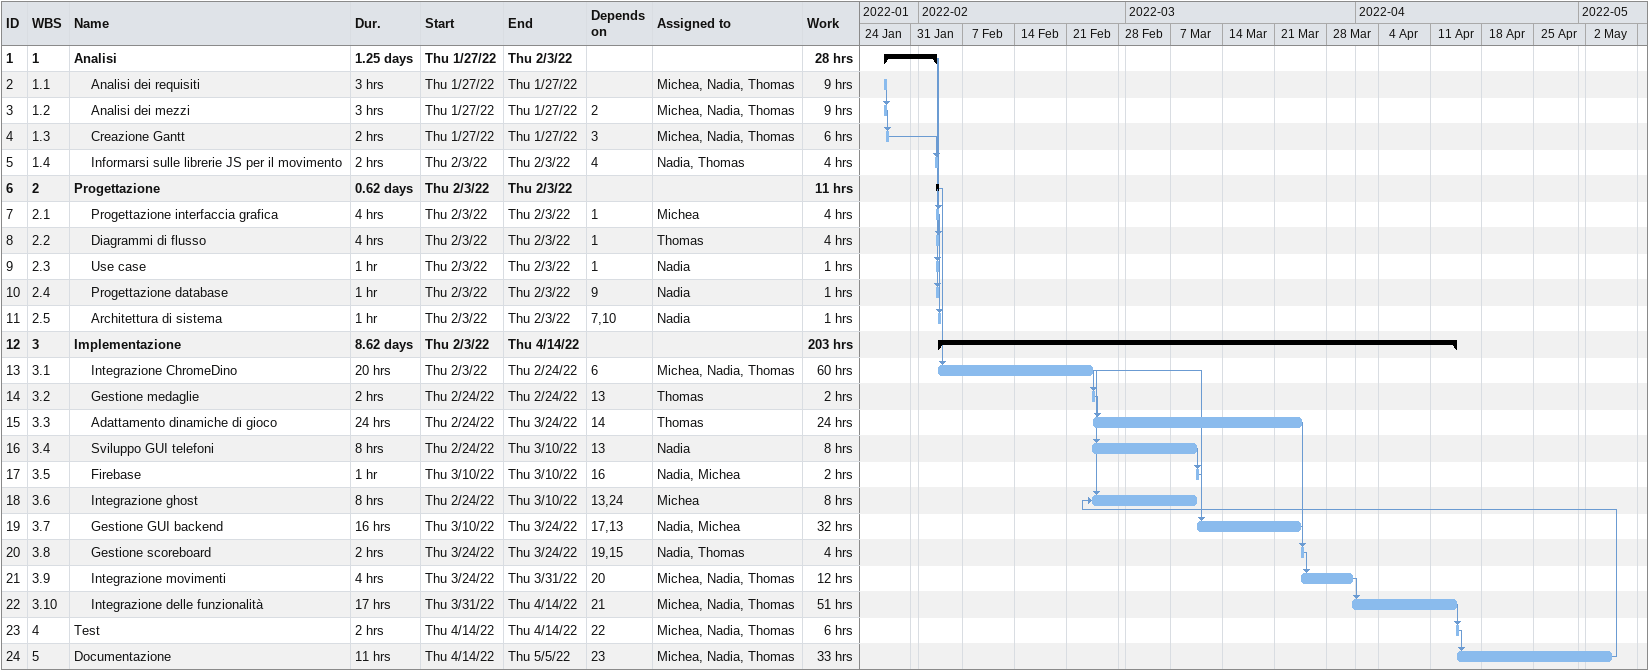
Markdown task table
| ID | WBS | Task | Duration | Start | Finish | Predecessors | Resources | Work (h) |
|---|---|---|---|---|---|---|---|---|
| 1 | 1 | **Analisi** | 1.25d | 2022-01-27 | 2022-02-03 |  |  | 28 |
| 2 | 1.1 | Analisi dei requisiti | 3h | 2022-01-27 | 2022-01-27 |  | Michea, Nadia, Thomas | 9 |
| 3 | 1.2 | Analisi dei mezzi | 3h | 2022-01-27 | 2022-01-27 | 2 | Michea, Nadia, Thomas | 9 |
| 4 | 1.3 | Creazione Gantt | 2h | 2022-01-27 | 2022-01-27 | 3 | Michea, Nadia, Thomas | 6 |
| 5 | 1.4 | Informarsi sulle librerie JS per il movimento | 2h | 2022-02-03 | 2022-02-03 | 4 | Nadia, Thomas | 4 |
| 6 | 2 | **Progettazione** | 0.62d | 2022-02-03 | 2022-02-03 |  |  | 11 |
| 7 | 2.1 | Progettazione interfaccia grafica | 4h | 2022-02-03 | 2022-02-03 | 1 | Michea | 4 |
| 8 | 2.2 | Diagrammi di flusso | 4h | 2022-02-03 | 2022-02-03 | 1 | Thomas | 4 |
| 9 | 2.3 | Use case | 1h | 2022-02-03 | 2022-02-03 | 1 | Nadia | 1 |
| 10 | 2.4 | Progettazione database | 1h | 2022-02-03 | 2022-02-03 | 9 | Nadia | 1 |
| 11 | 2.5 | Architettura di sistema | 1h | 2022-02-03 | 2022-02-03 | 7, 10 | Nadia | 1 |
| 12 | 3 | **Implementazione** | 8.62d | 2022-02-03 | 2022-04-14 |  |  | 203 |
| 13 | 3.1 | Integrazione ChromeDino | 20h | 2022-02-03 | 2022-02-24 | 6 | Michea, Nadia, Thomas | 60 |
| 14 | 3.2 | Gestione medaglie | 2h | 2022-02-24 | 2022-02-24 | 13 | Thomas | 2 |
| 15 | 3.3 | Adattamento dinamiche di gioco | 24h | 2022-02-24 | 2022-03-24 | 14 | Thomas | 24 |
| 16 | 3.4 | Sviluppo GUI telefoni | 8h | 2022-02-24 | 2022-03-10 | 13 | Nadia | 8 |
| 17 | 3.5 | Firebase | 1h | 2022-03-10 | 2022-03-10 | 16 | Nadia, Michea | 2 |
| 18 | 3.6 | Integrazione ghost | 8h | 2022-02-24 | 2022-03-10 | 13, 24 | Michea | 8 |
| 19 | 3.7 | Gestione GUI backend | 16h | 2022-03-10 | 2022-03-24 | 17, 13 | Nadia, Michea | 32 |
| 20 | 3.8 | Gestione scoreboard | 2h | 2022-03-24 | 2022-03-24 | 19, 15 | Nadia, Thomas | 4 |
| 21 | 3.9 | Integrazione movimenti | 4h | 2022-03-24 | 2022-03-31 | 20 | Michea, Nadia, Thomas | 12 |
| 22 | 3.10 | Integrazione delle funzionalità | 17h | 2022-03-31 | 2022-04-14 | 21 | Michea, Nadia, Thomas | 51 |
| 23 | 4 | Test | 2h | 2022-04-14 | 2022-04-14 | 22 | Michea, Nadia, Thomas | 6 |
| 24 | 5 | Documentazione | 11h | 2022-04-14 | 2022-05-05 | 23 | Michea, Nadia, Thomas | 33 |
